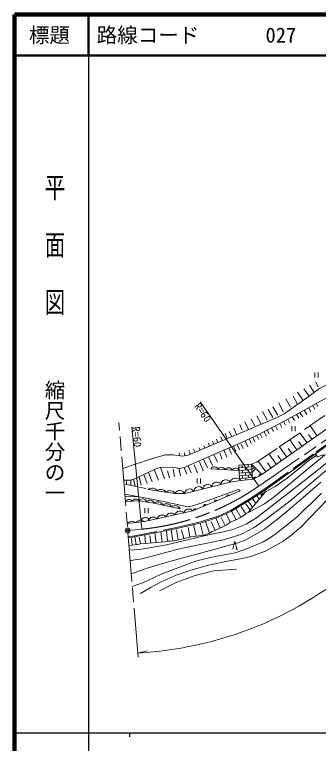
# Model space of a CAD drawing. Units: millimetres, scale not verified. Extents: x 40000 to 680000, y 20000 to 380000.
# Drawn here: x 40000 to 114033, y 202409 to 380000 of the extents above; entities that cross this region are included whole.
import ezdxf
from ezdxf.enums import TextEntityAlignment as Align

# ---------------------------------------------------------------- set-up
doc = ezdxf.new("R2010")
doc.units = ezdxf.units.MM
doc.header["$LTSCALE"] = 1000
doc.header["$PDMODE"] = 32
doc.header["$PDSIZE"] = 500
doc.linetypes.add('CHAIN', pattern=[18.5, 12, -1.5, 3.5, -1.5])
doc.linetypes.add('DASHED', pattern=[7.5, 6, -1.5])
for name, color, linetype, lineweight in [('M-BGD', 7, 'Continuous', 13), ('M-BMK', 2, 'CHAIN', 13), ('M-BMK-SRVR', 3, 'Continuous', 13), ('M-STR-HTXT', 7, 'Continuous', 13), ('M-TTL', 2, 'Continuous', 140), ('M-TTL-BAND', 7, 'Continuous', 25), ('M-TTL-LINE', 7, 'Continuous', 50)]:
    doc.layers.add(name, color=color, linetype=linetype, lineweight=lineweight)
doc.layers.add('M-OTRS', color=6, linetype='Continuous')
doc.layers.add('M-TTL-TXT', color=7, linetype='Continuous')
doc.styles.add('@ＭＳ ゴシック', font='')
doc.styles.add('ＭＳ ゴシック', font='')
doc.styles.get('@ＭＳ ゴシック').set_extended_font_data('@MS Gothic')
doc.styles.get('ＭＳ ゴシック').set_extended_font_data('MS Gothic')

msp = doc.modelspace()

# ---------------------------------------------------------------- linework, layer by layer
at = {"layer": 'M-BGD'}
for p, q in [((113168, 292796), (113168, 291596)), ((113968, 292796), (113968, 291596)), ((111821, 289701), (112977, 287884)), ((113357, 290476), (114011, 289295)), ((108964, 287958), (110336, 285997)), ((110449, 288788), (111744, 286994)), ((106116, 286403), (107190, 284363)), ((107909, 287014), (108970, 285043)), ((102952, 284441), (104116, 282365)), ((104370, 285410), (105462, 283164)), ((112210, 283204), (111649, 284221)), ((113166, 283876), (112666, 284782)), ((113916, 284488), (113500, 285242)), ((100436, 283305), (101537, 281211)), ((101797, 283806), (102899, 281819)), ((109264, 281635), (108726, 282608)), ((110204, 282009), (109496, 283033)), ((111183, 282552), (110586, 283634)), ((96092, 280730), (97030, 278893)), ((97685, 281449), (98512, 279784)), ((99047, 282245), (100045, 280178)), ((106019, 279935), (105520, 280838)), ((107089, 280447), (106557, 281411)), ((108175, 281058), (107649, 282013)), ((93437, 279227), (94110, 277649)), ((94858, 280119), (95456, 278701)), ((103087, 278374), (102604, 279299)), ((104097, 278825), (103582, 279810)), ((105114, 279390), (104613, 280349)), ((107533, 279692), (107533, 278492)), ((108333, 279692), (108333, 278492)), ((113699, 277360), (111983, 279796)), ((90247, 277080), (90636, 276168)), ((91294, 277886), (91812, 276669)), ((92324, 278433), (92950, 277154)), ((99490, 276430), (99017, 277441)), ((100354, 276896), (99850, 277861)), ((101356, 277271), (100791, 278352)), ((102039, 277808), (101548, 278748)), ((111263, 275644), (109528, 278107)), ((112481, 276502), (111623, 277720)), ((87216, 275589), (87534, 274845)), ((88247, 276004), (88556, 275281)), ((89165, 276530), (89522, 275693)), ((95724, 274254), (95196, 275340)), ((96850, 274700), (96187, 276117)), ((97714, 275464), (97125, 276556)), ((98532, 275907), (98031, 276979)), ((108800, 273910), (107047, 276399)), ((110032, 274777), (109164, 276008)), ((82567, 273762), (82786, 272821)), ((83634, 274141), (83979, 273330)), ((84951, 274413), (85192, 273847)), ((86117, 274915), (86360, 274345)), ((91745, 272174), (91025, 273905)), ((92862, 272908), (92237, 274410)), ((93926, 273528), (93364, 274879)), ((94783, 273910), (94230, 275239)), ((106311, 272156), (104538, 274673)), ((107556, 273033), (106679, 274277)), ((80121, 273197), (80269, 272514)), ((81377, 273211), (81463, 272520)), ((88209, 270101), (87261, 272232)), ((89441, 270911), (88590, 272823)), ((90573, 271699), (89984, 273151)), ((103794, 270383), (101985, 272952)), ((105053, 271270), (104166, 272528)), ((83011, 268362), (82279, 270062)), ((84596, 268379), (83793, 270306)), ((85927, 268868), (85055, 271001)), ((86967, 269541), (86016, 271678)), ((94667, 270215), (97759, 270458)), ((94830, 266769), (94667, 270215)), ((95446, 269624), (95415, 270274)), ((96942, 269742), (96911, 270391)), ((97933, 266792), (97759, 270458)), ((97759, 270458), (100270, 267901)), ((97790, 269808), (98151, 270059)), ((101226, 268574), (99378, 271197)), ((102510, 269479), (101605, 270763)), ((73528, 266135), (72641, 268451)), ((75068, 266587), (74044, 269113)), ((76544, 266855), (75522, 269676)), ((77745, 267099), (77286, 268819)), ((78984, 267459), (78670, 269240)), ((80456, 267628), (80056, 269441)), ((81963, 268010), (81342, 269658)), ((87841, 269355), (94729, 268916)), ((94698, 269566), (97790, 269808)), ((94729, 268916), (97821, 269159)), ((94759, 268266), (97851, 268509)), ((95508, 268325), (95477, 268975)), ((96225, 269033), (96194, 269683)), ((96286, 267734), (96256, 268384)), ((97004, 268443), (96973, 269092)), ((97821, 269159), (98491, 269713)), ((97851, 268509), (98779, 269420)), ((67284, 266552), (67296, 265476)), ((68300, 266590), (68358, 265262)), ((68974, 266815), (69381, 265057)), ((70873, 265302), (70343, 267368)), ((72280, 265729), (71506, 267916)), ((84478, 266927), (84478, 265727)), ((85278, 266927), (85278, 265727)), ((94790, 267617), (97882, 267859)), ((94821, 266967), (97913, 267210)), ((95569, 267026), (95538, 267675)), ((96339, 266624), (96317, 267085)), ((97065, 267143), (97034, 267793)), ((98402, 266909), (98955, 267202)), ((99606, 267548), (100159, 267842)), ((66912, 265553), (71991, 264532)), ((100308, 262695), (99842, 263375)), ((66905, 262468), (69886, 262563)), ((88685, 261317), (89262, 261559)), ((91677, 262570), (92254, 262812)), ((96935, 261464), (97873, 260171)), ((98799, 260907), (97982, 262100)), ((99620, 261880), (98994, 262794)), ((71750, 259698), (71750, 258498)), ((72550, 259698), (72550, 258498)), ((83646, 259207), (84224, 259449)), ((86085, 260228), (86662, 260470)), ((95156, 257530), (93890, 259617)), ((96322, 258388), (95218, 260061)), ((97390, 259237), (96378, 260768)), ((92533, 256299), (91572, 258407)), ((93994, 256913), (92879, 259003)), ((85919, 253132), (85214, 256101)), ((88856, 254261), (87926, 256496)), ((90073, 254878), (89069, 257345)), ((91331, 255515), (90331, 257455)), ((75968, 251443), (75640, 253978)), ((77275, 251665), (76992, 254247)), ((78590, 251752), (78151, 254478)), ((79889, 251988), (79417, 254440)), ((81225, 252330), (80635, 254461)), ((82731, 252725), (82275, 255039)), ((84253, 252932), (83592, 255716)), ((68614, 250753), (68486, 252323)), ((69599, 250864), (69327, 252721)), ((71935, 251143), (71717, 253196)), ((73197, 251237), (72988, 253112)), ((74463, 251331), (74200, 253691)), ((93927, 249724), (94427, 249724))]:
    msp.add_line(p, q, dxfattribs=at)
for points in [[(66340, 269433), (73032, 271642), (76804, 272692), (78659, 272736), (80811, 272439), (82332, 272628), (103567, 281680), (105685, 282745), (111211, 286609), (114325, 288857), (116942, 290265), (119516, 291199), (122701, 292496), (133707, 299091), (137696, 302084), (140644, 304875), (144700, 310256), (149408, 317518)], [(72579, 264247), (79077, 263344), (81448, 263266), (92514, 266075), (95096, 266493), (98243, 266824), (100270, 267901), (119569, 281495), (120054, 282788), (131935, 291069)], [(66576, 266525), (68300, 266590), (69648, 267040), (74617, 269383), (75522, 269676), (78520, 269758), (80218, 269407), (81342, 269658), (85563, 271476), (90969, 273882), (94959, 275543), (99291, 277569), (104976, 280538), (117023, 287186)], [(68168, 246901), (69314, 247151), (71047, 247366), (75350, 248534), (79845, 249730), (84923, 250835), (90926, 251983), (92279, 252403), (95276, 253421), (98391, 255033), (101700, 257340), (107038, 261413), (115096, 268262), (117296, 270028), (120461, 272437), (125613, 276506), (127612, 278088)], [(113321, 272985), (113781, 272202), (114977, 272640), (115496, 272618), (116748, 272815), (122448, 275050), (123854, 275869), (124984, 276415)], [(67710, 252552), (68854, 252626), (79547, 254756), (85526, 256175), (89693, 257551), (92879, 259003), (97960, 262085), (101915, 264795), (113530, 273134), (115882, 274816)], [(67957, 249503), (70318, 249666), (71998, 249883), (77001, 250772), (87595, 253338), (90910, 253929), (93193, 254555), (96448, 255834), (98975, 257414), (112407, 267889), (116575, 271203), (121586, 274361), (122005, 274876)], [(96912, 258670), (98977, 259725), (100932, 260794), (103282, 262519), (106084, 264872), (115496, 272618)], [(100075, 263035), (101074, 263603), (103510, 265000), (106442, 267032), (110175, 270082), (111476, 271147), (113551, 272593)], [(68427, 243707), (72564, 245162), (77788, 246765), (84950, 248678), (94456, 251291), (96221, 251911), (100896, 254577), (104053, 257038), (106386, 259014), (110259, 262268), (114642, 266060)], [(67432, 255975), (71642, 256470), (83397, 259102), (94989, 263958), (94584, 264312), (85154, 260857), (83665, 260353), (82299, 260091), (75158, 261587), (66852, 263124)], [(68674, 240664), (70065, 241131), (72018, 241823), (74304, 242989), (75724, 243635), (77037, 244153), (84054, 246796), (87654, 247713), (91083, 248376), (93773, 248868), (96070, 249641), (98742, 250688), (100533, 251536), (102147, 252396), (103751, 253569), (108757, 257570), (110485, 259228), (112400, 261066), (114814, 263402)], [(96322, 258388), (96912, 258670), (101074, 263603), (101122, 264251)], [(66997, 261336), (70367, 261493), (74026, 260960), (80329, 259583)], [(70669, 238960), (73240, 240519), (75716, 241769), (79409, 243382), (82984, 244637), (87225, 245825), (91885, 246807), (95021, 247414), (97634, 247949), (98639, 248345), (101100, 249224), (103260, 250467), (105396, 251576), (107270, 252999), (109780, 255138), (116063, 261715)], [(87457, 253647), (88131, 254033), (88856, 254261), (91708, 255707), (92533, 256299), (93994, 256913), (95345, 257631), (96322, 258388)], [(77275, 251665), (77978, 251724), (78894, 251766), (80125, 252041), (82908, 252771), (86166, 253161), (87457, 253647), (86515, 256502)], [(70347, 252635), (70678, 251050), (76681, 251496), (77275, 251665)], [(67863, 250668), (70034, 250913), (70678, 251050)], [(93177, 249724), (93677, 251724), (94177, 249724)], [(75299, 239614), (79499, 241694), (84018, 243343), (88582, 244440), (94040, 244837)]]:
    msp.add_lwpolyline(points, dxfattribs=at)
at = {"layer": 'M-BGD', "linetype": 'DASHED'}
for points in [[(67691, 252831), (68817, 252905), (79487, 255029), (85450, 256445), (89591, 257812), (92747, 259251), (97808, 262320), (101754, 265024), (113367, 273362), (115731, 275052), (117644, 276149), (125356, 280848), (133668, 286567)], [(97759, 270458), (98978, 270928), (104495, 274643), (117677, 283715)]]:
    msp.add_lwpolyline(points, dxfattribs=at)
at = {"layer": 'M-BGD'}
for centre, radius, start, end in [((88671, 268804), 996, 26.32017, 146.38468), ((90393, 268694), 996, 26.32017, 146.38468), ((92114, 268584), 996, 26.32017, 146.38468), ((93836, 268474), 996, 26.32017, 146.38468), ((91485, 265487), 1185, 29.74528, 178.73656), ((93913, 265618), 1472, 36.50504, 161.91071), ((98704, 267008), 318, 37.86075, 198.07848), ((99908, 267647), 318, 37.86075, 198.07848), ((84846, 263802), 1185, 29.74528, 178.73656), ((87059, 264364), 1185, 29.74528, 178.73656), ((89272, 264925), 1185, 29.74528, 178.73656), ((73531, 263157), 1447, 33.02747, 131.15986), ((75697, 262856), 1447, 33.02747, 131.15986), ((77863, 262556), 1447, 33.02747, 131.15986), ((80244, 262742), 1314, 23.52163, 152.70787), ((82633, 263240), 1185, 29.74528, 178.73656), ((91986, 262641), 318, 32.61712, 192.83485), ((67863, 260870), 984, 33.63203, 151.71051), ((69548, 260948), 984, 33.63203, 151.71051), ((71225, 260976), 1003, 14.50278, 148.92423), ((73055, 260709), 1003, 14.50278, 148.92423), ((74899, 259919), 1358, 25.34895, 129.99267), ((88994, 261388), 318, 32.61712, 192.83485), ((77000, 259460), 1358, 25.34895, 129.99267), ((79101, 259001), 1358, 25.34895, 129.99267), ((82454, 258230), 1284, 42.76084, 162.48745), ((83956, 259277), 318, 32.61712, 192.83485), ((86395, 260299), 318, 32.61712, 192.83485), ((73784, 256289), 1284, 42.76084, 162.48745), ((75952, 256774), 1284, 42.76084, 162.48745), ((78119, 257260), 1284, 42.76084, 162.48745), ((80287, 257745), 1284, 42.76084, 162.48745), ((68610, 255029), 1511, 52.15015, 141.23959), ((70715, 255277), 1511, 52.15015, 141.23959), ((71844, 256314), 1114, 38.33368, 155.10625)]:
    msp.add_arc(centre, radius, start, end, dxfattribs=at)
at = {"layer": 'M-BMK'}
for p, q in [((99490, 265104), (138416, 291881)), ((70076, 223393), (65431, 280626)), ((67568, 254293), (71001, 254612))]:
    msp.add_line(p, q, dxfattribs=at)
msp.add_arc((65185, 314330), 60000, 275.5625, 304.87203, dxfattribs=at)
at = {"layer": 'M-BMK-SRVR'}
msp.add_circle((67568, 254293), 600, dxfattribs=at)
at = {"layer": 'M-OTRS'}
msp.add_point((67568, 254293), dxfattribs=at)
msp.add_point((67568, 254293), dxfattribs=at)
at = {"layer": 'M-STR-HTXT'}
for p, q in [((85196, 285615), (99490, 265104)), ((71001, 254612), (68577, 279494)), ((69995, 224390), (72384, 224955)), ((69995, 224390), (73835, 224746))]:
    msp.add_line(p, q, dxfattribs=at)
msp.add_arc((65185, 314330), 90000, 275.51548, 304.80819, dxfattribs=at)
at = {"layer": 'M-TTL'}
for p, q in [((40000, 380000), (40000, 20000)), ((680000, 380000), (40000, 380000))]:
    msp.add_line(p, q, dxfattribs=at)
at = {"layer": 'M-TTL-BAND'}
for p, q in [((58000, 370000), (58000, 20000)), ((40000, 205000), (579000, 205000)), ((68000, 205000), (68000, 204000))]:
    msp.add_line(p, q, dxfattribs=at)
at = {"layer": 'M-TTL-LINE'}
for p, q in [((58000, 380000), (58000, 370000)), ((40000, 370000), (680000, 370000))]:
    msp.add_line(p, q, dxfattribs=at)

# ---------------------------------------------------------------- texts
at = {"layer": 'M-STR-HTXT', "style": 'ＭＳ ゴシック'}
msp.add_text('R=60', height=1833, rotation=304.872, dxfattribs=at).set_placement((85196, 285615), align=Align.TOP_LEFT)
msp.add_text('R=60', height=1833, rotation=275.562, dxfattribs=at).set_placement((68123, 279450), align=Align.BOTTOM_LEFT)
at = {"layer": 'M-TTL-BAND', "style": '@ＭＳ ゴシック', "width": 1.4}
msp.add_text('平  面  図', height=3666, rotation=270, dxfattribs=at).set_placement((49777, 306475), align=Align.MIDDLE_RIGHT)
at = {"layer": 'M-TTL-BAND', "style": '@ＭＳ ゴシック'}
msp.add_text('縮尺千分の一', height=3666, rotation=270, dxfattribs=at).set_placement((49777, 261030), align=Align.MIDDLE_RIGHT)
at = {"layer": 'M-TTL-TXT', "style": 'ＭＳ ゴシック'}
msp.add_text('標題', height=3666, dxfattribs=at).set_placement((48500, 375000), align=Align.MIDDLE_CENTER)
for s, p in [('路線コード', (60000, 375000)), ('027', (101142, 375000))]:
    msp.add_text(s, height=3666, dxfattribs=at).set_placement(p, align=Align.MIDDLE_LEFT)

doc.saveas('drawing.dxf')
